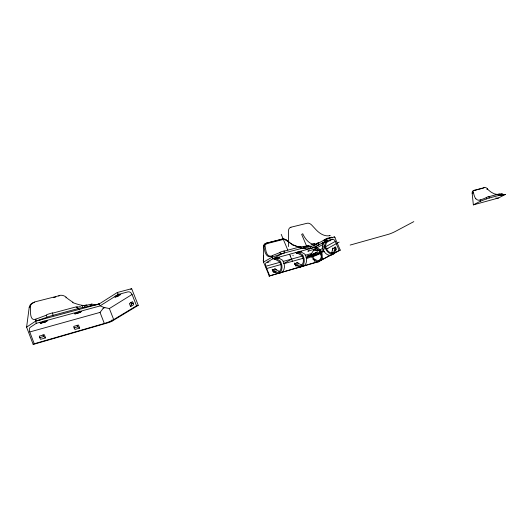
<?xml version="1.0" encoding="UTF-8"?>
<svg xmlns="http://www.w3.org/2000/svg" width="532" height="532" viewBox="0 0 532 532"><rect width="100%" height="100%" fill="white"/><g stroke="black" fill="none" stroke-linecap="round" stroke-linejoin="round"><path stroke-width="0.8" d="M288.47 246.555L288.497 230.974A6.238 4.209 59.7 0 1 290.951 227.231M263.36 262.103L263.579 246.981A6.032 4.203 59.7 0 1 266.053 243.29L282.173 239.174A5.932 4.063 60 0 1 286.535 240.737M314.186 245.551L325.125 239.48L334.615 236.866L340.247 250.133L318.056 261.864L269.325 276.028L263.52 262.003L263.613 255.693M483.196 188.155L484.24 187.603L473.413 190.649A4.648 2.534 61.9 0 0 472.183 193.362L473.354 204.873L480.423 201.202L480.576 199.859A52.083 45.413 50.6 0 0 484.393 198.443L486.075 197.698L486.6 198.875L488.276 198.303A14.677 1.416 -23.8 0 1 489.307 198.004L498.976 195.39A14.165 1.343 -23.8 0 1 499.94 195.158L504.097 194.765A47.175 4.502 -24.1 0 0 505.4 194.426A13.227 7.042 82 0 1 502.314 193.994L501.516 194.18M98.008 304.716L117.293 292.487L131.663 288.683L138.247 305.321L112.425 320.909A3.611 0.452 -21.3 0 1 107.777 322.831L33.177 344.443L26.6 327.133L29.18 307.616A7.541 6.45 49.8 0 1 33.463 302.721L34.507 301.983L59.298 295.679L58.766 296.038M272.351 255.985L272.171 257.142L272.863 258.805L314.099 247.566L325.152 241.402C328.31 241.229 324.088 237.013 325.923 240.976L332.314 239.254A2.913 1.902 61.1 0 1 335.306 241.408L339.137 250.446L340.247 250.133M33.177 344.443L34.248 343.765L29.765 331.968A3.757 2.055 74.7 0 1 30.218 327.333L36.309 323.31L35.504 321.215L35.996 319.094L46.67 315.064M332.813 253.026L333.537 252.633A1.164 0.765 61.5 0 0 333.93 252.175L335.193 246.702M335.945 247.699L334.781 252.78A2.328 1.529 61.5 0 1 333.99 253.704L330.864 255.187A7.561 4.981 61.2 0 1 323.037 249.628L322.552 248.464A2.334 1.543 61.1 0 1 322.352 246.828L323.476 242.146M331.622 253.432L332.886 247.965M331.675 254.954A2.328 1.529 61.5 0 0 332.467 254.03L332.553 253.638M325.79 241.914L327.02 241.235L327.32 239.965M324.42 242.366L324.513 241.974M322.525 242.14L322.219 243.41L325.285 241.701L325.591 240.431M333.99 253.704L333.178 253.937A7.574 4.974 61.2 0 1 325.345 248.358L324.853 247.194A2.341 1.543 61.1 0 1 324.66 245.558L325.777 240.863M326.056 239.693L326.149 239.307A2.328 1.529 60.9 0 1 326.947 238.403L331.117 237.285A2.314 1.516 61 0 1 332.254 237.511M333.537 252.633L332.726 252.866A6.411 4.209 61.2 0 1 326.103 248.145L325.611 246.981A1.17 0.771 61.1 0 1 325.511 246.163L326.907 240.304M299.004 247.812A16.771 3.551 -27.6 0 1 301.804 247.074L296.896 246.369L292.593 244.574A27.405 20.023 31.5 0 1 290.459 243.23L287.353 240.663L287.007 240.87M130.599 306.592L133.698 304.71L132.488 301.651L129.396 303.546L130.599 306.592L131.51 304.131L133.372 302.994M115.544 295.892L115.065 297.129L118.137 295.194L118.609 293.957M115.065 297.129L117.725 296.417L118.19 295.187M287.327 240.73L287.34 240.703A5.074 3.338 49.3 0 0 283.044 239.447A0.878 0.625 75.6 0 0 282.239 239.134L266.12 243.237M330.578 255.081L322.725 259.33A5.752 0.618 -22.9 0 1 315.25 262.442L311.499 253.518L313.674 250.333M292.64 244.56L292.62 244.6A28.163 19.864 32.9 0 1 290.219 243.137L287.14 240.797M29.765 331.968L100.023 312.404L103.228 308.327M287.174 240.757L287.207 240.73A5.912 3.917 50.8 0 0 282.206 239.074M29.18 307.616L30.53 306.685C30.47 310.369 29.44 321.887 35.996 319.094M65.795 297.787L66.221 297.501A42.48 24.811 37.9 0 0 73.05 302.309M26.6 327.133L35.504 321.215L50.181 316.154A27.112 3.904 -20.6 0 1 53.134 315.316L77.938 308.627A26.374 3.764 -20.8 0 1 80.565 307.955L95.813 304.869A87.714 13.606 -21.3 0 0 99.158 303.985L99.364 304.058M40.618 323.243L42.274 322.159L47.361 320.769L45.699 321.853L40.578 323.21A7.475 4.13 74.7 0 0 39.927 322.818M72.598 302.588C76.814 303.945 82.001 306.173 86.982 305.321M79.953 312.483C68.655 315.19 78.796 313.634 81.635 311.406L76.847 312.716L75.165 313.794A7.255 4.176 74.6 0 0 74.473 313.381M34.248 343.765L104.345 323.476A7.282 0.918 -21.3 0 0 113.695 319.606L136.544 305.8L132.062 294.455A3.638 2.906 56.4 0 0 127.893 291.888L118.084 294.509L99.93 305.96L36.309 323.31M117.725 296.417L120.797 294.482L118.137 295.194M130.712 289.282L131.663 288.683M104.91 307.636L109.366 308.547L132.062 294.455M272.677 255.626A12.216 6.544 -67.5 0 1 267.004 253.904L266.333 252.308A23.082 12.056 -69.6 0 1 266.086 251.603L265.109 246.549A0.898 0.525 -7.2 0 0 263.932 246.768L263.579 246.981A0.898 0.419 0.8 0 0 263.606 247.513M292.294 244.84L297.248 246.562L301.285 247.114M263.546 262.07L272.171 257.142L282.718 253.412A20.981 2.627 -22.5 0 1 284.667 252.86L302.848 248.118A7.774 2.74 -38.6 0 1 303.765 248.151L305.122 248.65L304.224 246.509L302.741 246.383M273.574 258.878A5.998 4.243 74.5 0 1 274.419 259.237L279.466 257.382L277.844 258.306M295.945 252.773A5.859 4.229 74.5 0 1 296.79 253.119L301.677 251.317L300.274 252.108M313.202 246.03A17.33 11.731 80.1 0 0 313.428 245.97L313.68 245.831M324.281 240.351L323.848 240.59A2.321 1.529 60.9 0 1 324.653 239.686L326.947 238.403M325.571 239.626L326.149 239.307M283.762 263.546L291.822 259.051M329.687 238.09L331.117 237.285M323.223 244.308L314.133 249.355L307.722 251.111M326.023 242.752L332.314 239.254M330.618 240.85L330.605 240.398M315.25 262.442L268.966 276.061L269.325 276.028M322.352 246.828L324.66 245.558M324.939 246.482L325.511 246.163M315.05 249.774L318.941 250.412L324.853 247.194M325.358 246.895L335.306 241.408M325.032 247.3L325.611 246.981M323.037 249.628L325.345 248.358M325.524 248.464L326.103 248.145M323.629 250.632L316.56 254.515L306.186 257.428M326.455 249.082L339.177 242.093M334.588 250.692L336.437 249.688L335.406 247.247L332.327 248.923L332.793 250.02M331.569 253.498L333.93 252.175M332.467 254.03L333.478 253.485M333.764 253.325L339.137 250.446M413.81 221.631L395.316 231.453A5.32 0.559 -23.3 0 1 388.44 234.313L350.169 245.066M472.183 193.362L473.407 192.71M486.866 189.412L487.478 189.093M473.354 204.873L498.424 198.01L505.4 194.426M272.69 255.433L280.171 252.467M310.615 248.384C310.675 244.567 307.383 246.196 305.095 246.462M308.261 245.864L306.073 246.575M308.354 245.937L308.015 246.077M480.423 201.202L486.6 198.875M307.769 246.176L306.479 246.575M480.536 199.872L479.964 200.045M45.559 337.893L40.505 339.343L39.295 336.171L44.356 334.734L45.559 337.893L43.704 336.517L42.979 334.621M79.66 328.098L74.892 329.468L73.702 326.395L78.477 325.039L79.66 328.098L77.798 326.774L77.207 325.252M275.416 271.879L273.455 272.437L272.411 269.917L275.676 268.986L276.194 270.243M297.315 265.588L295.759 266.033L294.728 263.573L297.847 262.688L298.359 263.912M39.368 337.754L43.704 336.517M73.822 327.912L77.798 326.774M136.544 305.8L138.247 305.321M306.991 256.078L312.756 254.462L317.511 251.842A7.355 0.858 -22.8 0 1 307.962 255.806M267.084 268.421L281.448 264.384M283.842 263.712L303.805 258.1M269.624 275.643L265.741 266.259L279.945 262.309M283.097 261.431L302.821 255.939M305.188 255.28L311.499 253.518M40.578 323.21L45.699 321.853M274.419 259.237L275.45 258.958M275.855 258.845L276.467 258.678M296.79 253.119L298.153 252.747L296.829 253.139M299.716 252.314L299.323 252.421L299.755 252.341M274.465 259.264L275.49 258.978M325.285 241.701L327.02 241.235M322.219 243.41L323.955 242.938M35.504 321.215L99.158 303.985L99.291 304.311M324.653 239.686L325.963 239.333M329.514 235.716L330.066 235.57M53.439 297.621L55.833 297.009M473.413 190.649L482.444 188.348M266.958 243.616L283.077 239.5M290.944 227.217L307.163 223.26A6.125 4.063 60 0 1 311.838 225.196L316.214 229.917A18.048 11.757 59.9 0 0 329.973 235.57M501.164 194.247L500.765 194.3M86.044 305.341L91.73 304.098A21.44 17.935 81.5 0 0 99.158 303.985M81.549 305.667L84.435 305.548L85.087 307.237M497.679 194.546L494.434 193.874L491.368 192.318A27.677 22.025 21.8 0 1 487.492 189.079M309.604 246.063L309.664 246.077A17.33 11.731 80.1 0 0 311.1 246.243M109.432 321.667L110.004 321.84M318.941 250.412L322.725 259.33M315.33 246.994L319.898 249.428A2.308 1.702 74.5 0 1 320.976 250.678L321.461 251.822A7.475 5.5 74.3 0 1 319.446 261.365L318.628 261.81A2.301 1.689 74 0 1 317.305 261.764L312.929 259.39M314.538 247.726L319.679 250.466A1.157 0.851 74.5 0 1 320.217 251.091L320.703 252.241A6.324 4.655 74.3 0 1 319 260.314L318.183 260.753A1.15 0.845 74 0 1 317.524 260.733L312.41 257.967M299.802 251.35L304.244 253.757A2.347 1.709 74.5 0 1 305.321 255.028L305.814 256.198A7.608 5.513 74.4 0 1 303.825 265.887L303.007 266.333A2.341 1.696 74.1 0 1 301.677 266.286M298.851 252.008L299.589 252.407M297.461 251.988L301.903 254.402A2.354 1.709 74.5 0 1 302.987 255.679L303.479 256.85A7.628 5.52 74.4 0 1 301.498 266.565L300.673 267.011A2.347 1.696 74.1 0 1 299.35 266.964L294.568 264.318M296.51 252.647L301.691 255.46A1.177 0.851 74.5 0 1 302.229 256.098L302.721 257.269A6.45 4.668 74.4 0 1 301.046 265.488L300.228 265.933A1.17 0.851 74.1 0 1 299.563 265.914L294.415 263.067M296.75 262.409L301.897 265.235M277.564 257.415L282.04 259.895A2.407 1.716 74.5 0 1 283.13 261.205L283.629 262.402A7.787 5.533 74.4 0 1 281.681 272.298L280.863 272.75A2.394 1.702 74.1 0 1 279.533 272.697M276.613 258.08L276.986 258.286M275.111 258.08L279.586 260.574A2.407 1.716 74.5 0 1 280.683 261.884L281.182 263.087A7.807 5.533 74.4 0 1 279.24 273.009L278.416 273.461A2.401 1.702 74.1 0 1 277.086 273.401L272.637 270.881M274.16 258.752L279.373 261.658A1.204 0.858 74.5 0 1 279.925 262.309L280.424 263.513A6.61 4.682 74.4 0 1 278.781 271.905L277.963 272.357A1.204 0.851 74.1 0 1 277.292 272.331L272.105 269.398M274.559 268.7L279.739 271.626M103.886 307.589L103.733 307.436A6.943 1.117 67.4 0 0 103.427 307.23L99.803 305.634M475.894 198.715L476.359 199.187A7.634 5.18 -62.9 0 0 479.917 200.099M500.812 195.277L500.02 193.954L500.532 195.104M498.976 195.39L498.411 194.127L488.735 196.727L489.307 198.004M324.473 239.799L325.152 241.402M318.868 243.476L318.422 242.419C311.865 247.985 305.155 239.4 302.768 233.754L301.664 234.393L306.685 246.323M320.517 259.869L320.843 260.633M308.846 251.463L308.693 251.097A1.144 0.838 74.7 0 1 308.613 250.858M303.001 246.389L303.745 248.165M293.152 255.786L292.992 255.413A1.164 0.838 74.7 0 1 292.926 255.214M281.215 234.326L287.785 250.053M289.661 254.542L292.48 261.285M279.899 252.587L280.663 254.409L266.466 262.449A3.012 2.121 74.5 0 0 265.741 266.259M268.447 262.589L268.294 262.21A1.197 0.845 74.7 0 1 268.221 262.003M130.839 302.435L131.51 304.131M117.293 292.487L118.084 294.509M109.366 308.547L113.695 319.606M112.033 319.892L112.425 320.909M100.023 312.404L104.345 323.476M82.028 305.641L82.759 307.516M77.938 308.627L77.153 306.598L52.342 313.242L53.14 315.316M46.291 315.217L47.035 317.158M263.932 246.768L264.989 251.855A23.76 13.061 -68.6 0 0 265.275 252.667L266.093 254.349A13.101 7.175 -68.9 0 0 272.284 256.178M314.126 249.056L314.213 249.727A5.007 2.966 -4.5 0 1 315.044 249.641M330.372 240.291A1.157 0.758 61 0 1 330.465 240.477M313.561 250.273A5.007 3.066 -36.7 0 1 314.139 249.714M314.246 250.24A6.091 2.554 -1.6 0 1 316.493 250.359M316.341 250.353A8.253 2.454 3.3 0 1 318.176 250.725M324.44 251.244A26.507 3.099 -22.9 0 1 306.997 258.399M327.938 248.264A17.669 2.062 -22.9 0 1 326.861 248.843M322.931 250.805A17.669 2.062 -22.9 0 1 306.239 257.402M321.627 252.966A13.912 1.603 -22.9 0 1 311.486 257.175M484.206 187.55A4.575 2.421 57.8 0 1 487.551 188.907M498.424 198.01A13.573 7.209 61.9 0 1 495.844 197.984M473.008 192.557A4.642 2.766 47.1 0 1 474.517 190.19M475.774 198.848A23.082 15.707 -62.1 0 1 473.507 192.65M502.6 194.745A7.202 5.4 -9 0 1 499.834 195.364M487.791 196.853A13.932 2.713 -32.9 0 1 489.001 196.514M498.125 194.36A13.765 2.5 -31.8 0 1 499.176 194.1M486.268 197.512A6.098 1.044 -31.1 0 1 487.392 197.073M501.35 193.887A12.236 1.463 -31.1 0 1 500.672 194.04M499.335 194.074A6.012 1.004 -28.8 0 1 499.861 194.014M502.102 193.854A26.587 2.54 -26.4 0 1 501.743 193.947M290.652 256.058A1.164 0.838 74.7 0 1 290.585 255.859M270.003 261.957A2.381 1.682 74.7 0 1 269.93 261.757M267.549 262.628A2.387 1.682 74.7 0 1 267.476 262.429M30.277 306.632A7.661 6.151 20.9 0 1 34.607 302.183M59.218 295.533A7.381 5.919 40.3 0 1 66.38 297.315M91.989 305.182A12.349 7.448 11.3 0 1 87.8 306.558M91.843 304.124A8.419 3.132 -0.1 0 1 91.032 304.503M46.896 314.618A21.127 5.932 -25.9 0 1 52.721 312.863M76.229 307.602A21.453 5.22 -24.4 0 1 80.458 306.545M86.55 304.956A20.302 4.695 -26.5 0 1 84.887 305.228M79.102 309.677A7.229 4.183 74.7 0 1 79.527 309.943M39.74 320.344A7.475 4.136 74.7 0 1 39.96 320.477M103.926 307.822A6.337 3.478 -12.2 0 1 104.844 307.782M103.102 308.214A6.304 3.358 -43.2 0 1 103.866 307.516M79.042 311.978A7.222 4.183 74.6 0 1 79.906 312.45M43.917 321.095A7.441 4.136 74.7 0 1 45.652 321.82M314.698 243.33A7.155 0.971 -22.4 0 1 310.994 244.826M334.056 237.013A0.871 0.565 60.9 0 1 334.954 237.658M299.07 251.922A5.839 4.229 74.5 0 1 299.702 252.161M276.846 257.987A5.978 4.243 74.5 0 1 277.485 258.233M280.544 252.035A16.352 3.983 -29.8 0 1 284.347 250.891M305.528 246.156A15.967 3.006 -29.4 0 1 304.557 246.289M305.075 248.697A23.401 8.286 -39.2 0 0 307.822 248.757L310.542 248.397L309.331 248.863A7.315 0.898 -22.9 0 0 318.834 244.926L318.163 243.33A7.315 0.904 -22.8 0 1 309.996 246.861L302.356 248.118A20.602 2.54 -22.7 0 0 300.686 248.537L300.008 246.915L283.975 251.204L284.667 252.86L282.126 253.711A7.94 2.853 -38.2 0 0 280.663 254.396M265.741 243.922A0.891 0.632 75.6 0 1 266.891 243.656M281.88 239.639A0.878 0.625 75.6 0 1 282.173 239.174M263.752 247.127A5.127 3.571 59.7 0 1 264.703 245.046M263.54 260.6A0.904 0.412 0.7 0 1 263.387 260.022M263.633 246.675A6.012 4.203 41 0 1 266.193 243.37M264.803 246.456A5.167 3.584 37.9 0 1 267.044 243.762"/></g></svg>
